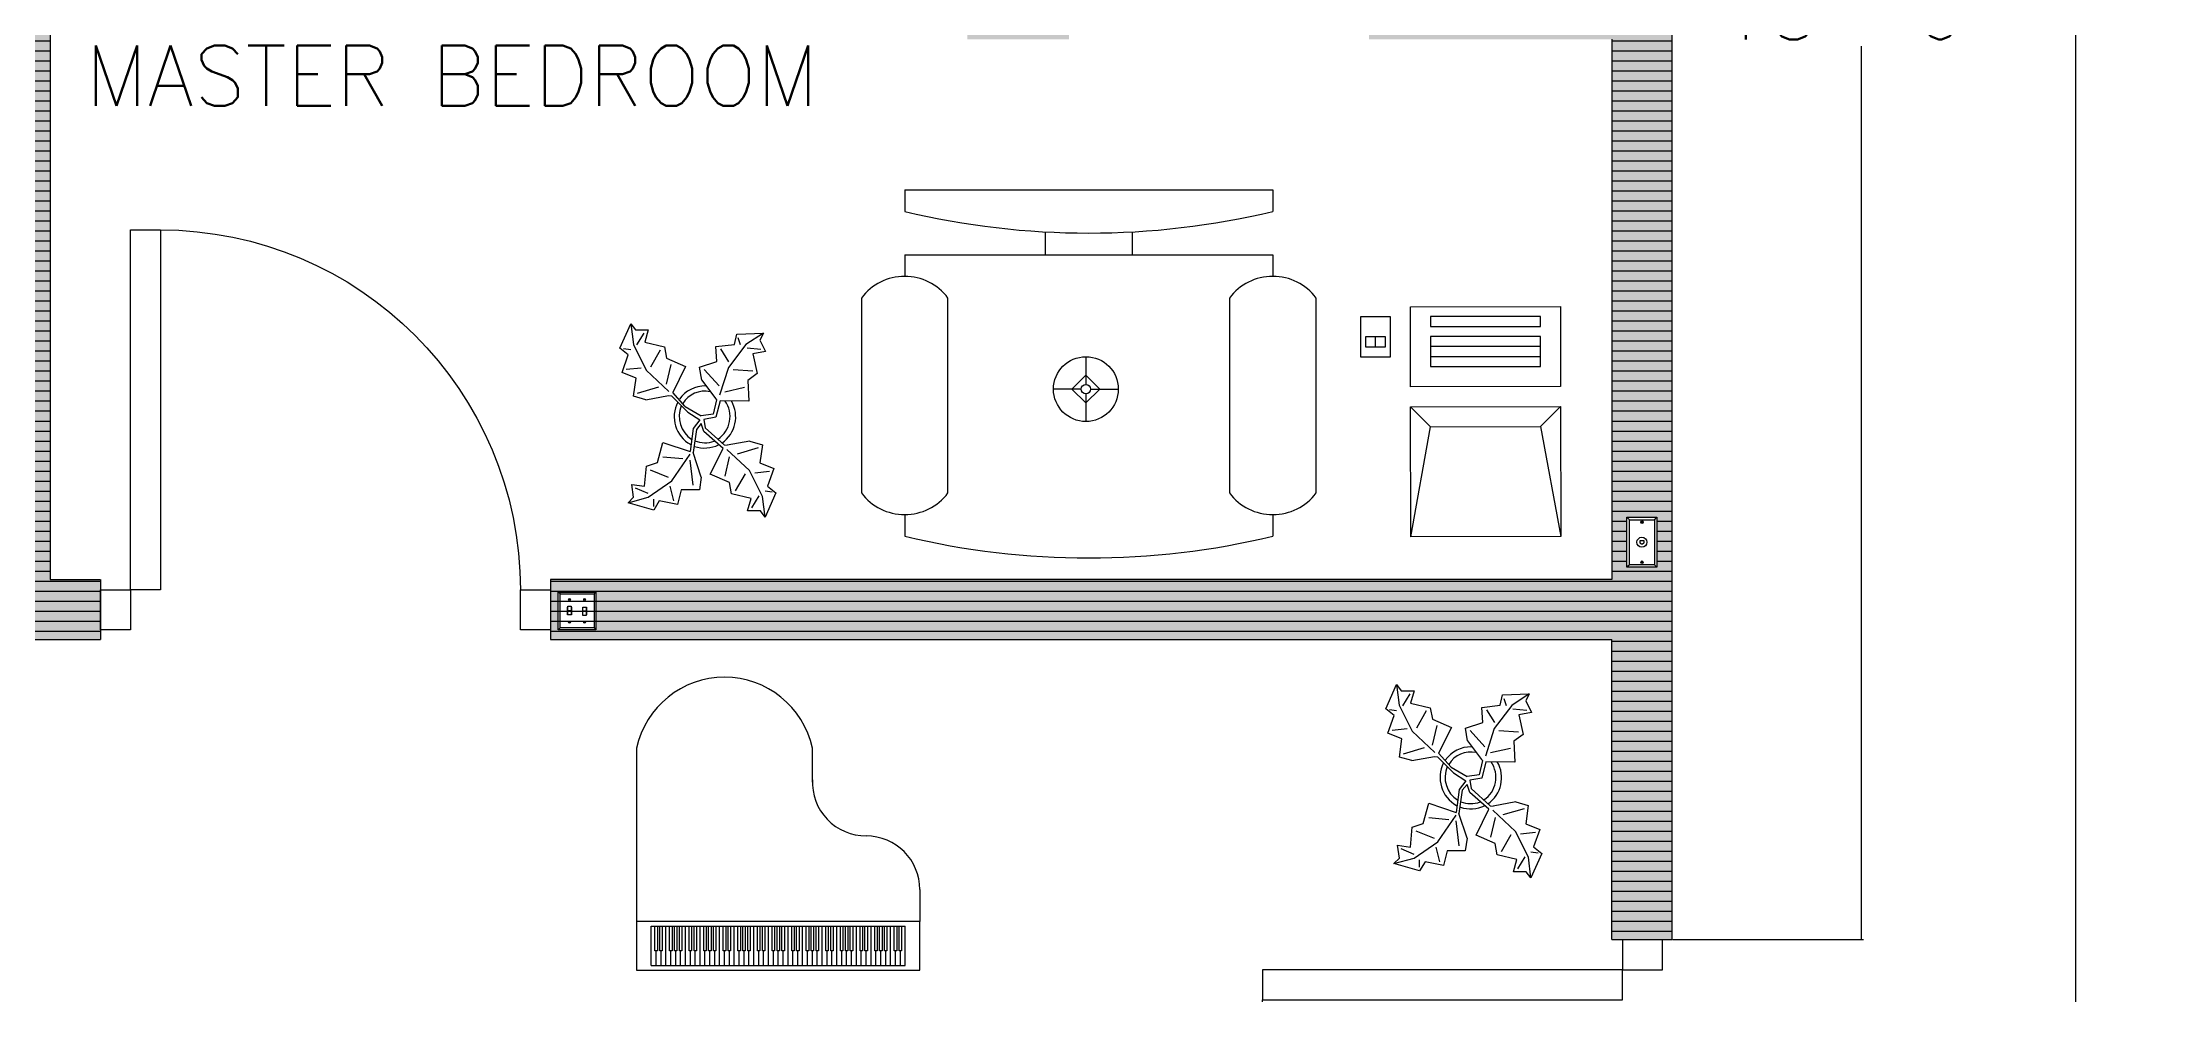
# Model space of a CAD drawing. Header units: inches. Extents: x 249 to 965, y 189 to 695.
# Drawn here: x 461.8 to 674, y 473.5 to 568.7 of the extents above; entities that cross this region are included whole.
import ezdxf

# ---------------------------------------------------------------- set-up
doc = ezdxf.new("R2010")
doc.units = ezdxf.units.IN
doc.header["$MEASUREMENT"] = 0
for name, color, linetype in [('block', 231, 'Continuous'), ('dimention', 180, 'Continuous'), ('door', 30, 'Continuous'), ('text', 120, 'Continuous'), ('walls', 65, 'Continuous')]:
    doc.layers.add(name, color=color, linetype=linetype)
doc.styles.get("Standard").update_dxf_attribs({"font": 'simplex.shx', "height": 1})
doc.dimstyles.new('cst', dxfattribs={"dimscale": 0.8, "dimtxt": 1, "dimasz": 0, "dimexe": 0.25, "dimexo": 0.0625, "dimgap": 0.125, "dimtad": 0, "dimtih": 1, "dimtoh": 1, "dimdec": 4, "dimzin": 0, "dimdsep": 46, "dimlunit": 4, "dimtxsty": 'Standard', "dimblk": 'ARCHTICK', "dimcen": 0.125, "dimadec": 0, "dimazin": 0, "dimtfac": 1, "dimtdec": 4, "dimtofl": 0, "dimtmove": 0, "dimatfit": 3, "dimfxl": 1, "dimtolj": 1, "dimtzin": 0, "dimarcsym": 0})

# ---------------------------------------------------------------- blocks, each defined once
blk = doc.blocks.new('DOOR1')
at = {"layer": 'door'}
for points in [[(-6, 4), (-3, 4), (-3, 40), (-6, 40)], [(-45, 0), (-42, 0), (-42, 4), (-45, 4)], [(-3, 0), (0, 0), (0, 4), (-3, 4)]]:
    blk.add_lwpolyline(points, close=True, dxfattribs=at)
blk.add_arc((-6, 4), 36, 90, 180, dxfattribs=at)
blk = doc.blocks.new('Computer Terminal')
at = {"linetype": 'Continuous'}
for p, q in [((-10, 11.5), (5, 11.5)), ((-8, 0.5), (-10, 11.5)), ((-10, -1.5), (-10, 11.5)), ((5, 11.5), (3, 0.5)), ((5, 11.5), (5, -1.5)), ((-10, -1.5), (-8, 0.5)), ((3, 0.5), (-8, 0.5)), ((3, 0.5), (5, -1.5)), ((5, -1.5), (-10, -1.5)), ((-10, -11.5), (-10, -3.5)), ((-10, -3.5), (5, -3.5)), ((5, -3.5), (5, -11.5)), ((-8, -5.5), (-8, -8.5)), ((3, -5.5), (-8, -5.5)), ((3, -8.5), (3, -5.5)), ((3, -6.5), (-8, -6.5)), ((-8, -7.5), (3, -7.5)), ((10, -6.5), (7, -6.5)), ((7, -6.5), (7, -10.5)), ((9.5, -7.5), (7.5, -7.5)), ((7.5, -7.5), (7.5, -8.5)), ((8.5, -7.5), (8.5, -8.5)), ((9.5, -8.5), (9.5, -7.5)), ((10, -10.5), (10, -6.5)), ((-8, -8.5), (3, -8.5)), ((-8, -9.5), (-8, -10.5)), ((3, -9.5), (-8, -9.5)), ((-8, -10.5), (3, -10.5)), ((3, -10.5), (3, -9.5)), ((7, -10.5), (10, -10.5)), ((7.5, -8.5), (9.5, -8.5)), ((5, -11.5), (-10, -11.5))]:
    blk.add_line(p, q, dxfattribs=at)
blk = doc.blocks.new('Lamp - Table')
at = {"linetype": 'Continuous'}
for p, q in [((0, 7), (0, 1)), ((-1, 0), (-7, 0)), ((0, 3), (-3, 0)), ((-3, 0), (0, -3)), ((3, 0), (0, 3)), ((0, -3), (3, 0)), ((1, 0), (7, 0)), ((0, -1), (0, -7))]:
    blk.add_line(p, q, dxfattribs=at)
for radius in [7, 1]:
    blk.add_circle((0, 0), radius, dxfattribs=at)
blk = doc.blocks.new('Chair - Desk')
at = {"linetype": 'Continuous'}
for p, q in [((-8.5, 0), (-8.5, -1)), ((-8.5, 0), (8.5, 0)), ((8.5, 0), (8.5, -1)), ((-2, -3), (-2, -1.9355)), ((2, -1.9576), (2, -3)), ((-8.5, -3), (-8.5, -4)), ((-8.5, -3), (8.5, -3)), ((8.5, -3), (8.5, -4)), ((-10.5, -5), (-10.5, -14)), ((-6.5, -14), (-6.5, -5)), ((6.5, -5), (6.5, -14)), ((10.5, -14), (10.5, -5)), ((-8.5, -15), (-8.5, -16)), ((8.5, -15), (8.5, -16))]:
    blk.add_line(p, q, dxfattribs=at)
for centre, radius, start, end in [((0, 34.625), 36.625, 256.5803, 283.4197), ((-8.5, -6.5), 2.5, 36.8699, 143.1301), ((8.5, -6.5), 2.5, 36.8699, 143.1301), ((-8.5, -12.5), 2.5, 216.8699, 323.1301), ((8.5, -12.5), 2.5, 216.8699, 323.1301), ((0, 19.625), 36.625, 256.5803, 283.4197)]:
    blk.add_arc(centre, radius, start, end, dxfattribs=at)
blk = doc.blocks.new('Piano - Baby Grand')
at = {"linetype": 'Continuous'}
for p, q in [((-29, 8.250005), (-29, -27.249995)), ((7, 1.250005), (7, 8.250005)), ((29, -20.749995), (29, -27.249995)), ((-29, -27.249995), (-29, -37.249995)), ((29, -27.249995), (-29, -27.249995)), ((-26, -36.249995), (-26, -28.249995)), ((-26, -28.249995), (26, -28.249995)), ((-25.25, -33.249995), (-25.25, -28.249995)), ((-24.75, -28.249995), (-24.75, -33.249995)), ((-24.25, -33.249995), (-24.25, -28.249995)), ((-23.75, -28.249995), (-23.75, -33.249995)), ((-23, -36.249995), (-23, -28.249995)), ((-22.25, -33.249995), (-22.25, -28.249995)), ((-21.75, -28.249995), (-21.75, -33.249995)), ((-21.25, -33.249995), (-21.25, -28.249995)), ((-20.75, -28.249995), (-20.75, -33.249995)), ((-20.25, -33.249995), (-20.25, -28.249995)), ((-19.75, -28.249995), (-19.75, -33.249995)), ((-19, -36.249995), (-19, -28.249995)), ((-18.25, -33.249995), (-18.25, -28.249995)), ((-17.75, -28.249995), (-17.75, -33.249995)), ((-17.25, -33.249995), (-17.25, -28.249995)), ((-16.75, -28.249995), (-16.75, -33.249995)), ((-16, -36.249995), (-16, -28.249995)), ((-15.25, -33.249995), (-15.25, -28.249995)), ((-14.75, -28.249995), (-14.75, -33.249995)), ((-14.25, -33.249995), (-14.25, -28.249995)), ((-13.75, -28.249995), (-13.75, -33.249995)), ((-13.25, -33.249995), (-13.25, -28.249995)), ((-12.75, -28.249995), (-12.75, -33.249995)), ((-12, -36.249995), (-12, -28.249995)), ((-11.25, -33.249995), (-11.25, -28.249995)), ((-10.75, -28.249995), (-10.75, -33.249995)), ((-10.25, -33.249995), (-10.25, -28.249995)), ((-9.75, -28.249995), (-9.75, -33.249995)), ((-9, -36.249995), (-9, -28.249995)), ((-8.25, -33.249995), (-8.25, -28.249995)), ((-7.75, -28.249995), (-7.75, -33.249995)), ((-7.25, -33.249995), (-7.25, -28.249995)), ((-6.75, -28.249995), (-6.75, -33.249995)), ((-6.25, -33.249995), (-6.25, -28.249995)), ((-5.75, -28.249995), (-5.75, -33.249995)), ((-5, -36.249995), (-5, -28.249995)), ((-4.25, -33.249995), (-4.25, -28.249995)), ((-3.75, -28.249995), (-3.75, -33.249995)), ((-3.25, -33.249995), (-3.25, -28.249995)), ((-2.75, -28.249995), (-2.75, -33.249995)), ((-2, -36.249995), (-2, -28.249995)), ((-1.25, -33.249995), (-1.25, -28.249995)), ((-0.75, -28.249995), (-0.75, -33.249995)), ((-0.25, -33.249995), (-0.25, -28.249995)), ((0.25, -28.249995), (0.25, -33.249995)), ((0.75, -33.249995), (0.75, -28.249995)), ((1.25, -28.249995), (1.25, -33.249995)), ((2, -36.249995), (2, -28.249995)), ((2.75, -33.249995), (2.75, -28.249995)), ((3.25, -28.249995), (3.25, -33.249995)), ((3.75, -33.249995), (3.75, -28.249995)), ((4.25, -28.249995), (4.25, -33.249995)), ((5, -36.249995), (5, -28.249995)), ((5.75, -33.249995), (5.75, -28.249995)), ((6.25, -28.249995), (6.25, -33.249995)), ((6.75, -33.249995), (6.75, -28.249995)), ((7.25, -28.249995), (7.25, -33.249995)), ((7.75, -33.249995), (7.75, -28.249995)), ((8.25, -28.249995), (8.25, -33.249995)), ((9, -36.249995), (9, -28.249995)), ((9.75, -33.249995), (9.75, -28.249995)), ((10.25, -28.249995), (10.25, -33.249995)), ((10.75, -33.249995), (10.75, -28.249995)), ((11.25, -28.249995), (11.25, -33.249995)), ((12, -36.249995), (12, -28.249995)), ((12.75, -33.249995), (12.75, -28.249995)), ((13.25, -28.249995), (13.25, -33.249995)), ((13.75, -33.249995), (13.75, -28.249995)), ((14.25, -28.249995), (14.25, -33.249995)), ((14.75, -33.249995), (14.75, -28.249995)), ((15.25, -28.249995), (15.25, -33.249995)), ((16, -36.249995), (16, -28.249995)), ((16.75, -33.249995), (16.75, -28.249995)), ((17.25, -28.249995), (17.25, -33.249995)), ((17.75, -33.249995), (17.75, -28.249995)), ((18.25, -28.249995), (18.25, -33.249995)), ((19, -36.249995), (19, -28.249995)), ((19.75, -33.249995), (19.75, -28.249995)), ((20.25, -28.249995), (20.25, -33.249995)), ((20.75, -33.249995), (20.75, -28.249995)), ((21.25, -28.249995), (21.25, -33.249995)), ((21.75, -33.249995), (21.75, -28.249995)), ((22.25, -28.249995), (22.25, -33.249995)), ((23, -36.249995), (23, -28.249995)), ((23.75, -33.249995), (23.75, -28.249995)), ((24.25, -28.249995), (24.25, -33.249995)), ((24.75, -33.249995), (24.75, -28.249995)), ((25.25, -28.249995), (25.25, -33.249995)), ((26, -36.249995), (26, -28.249995)), ((29, -37.249995), (29, -27.249995)), ((-25, -33.249995), (-25.25, -33.249995)), ((-24.75, -33.249995), (-25, -33.249995)), ((-25, -36.249995), (-25, -33.249995)), ((-24, -33.249995), (-24.25, -33.249995)), ((-23.75, -33.249995), (-24, -33.249995)), ((-24, -36.249995), (-24, -33.249995)), ((-22, -33.249995), (-22.25, -33.249995)), ((-21.75, -33.249995), (-22, -33.249995)), ((-22, -36.249995), (-22, -33.249995)), ((-21, -33.249995), (-21.25, -33.249995)), ((-20.75, -33.249995), (-21, -33.249995)), ((-21, -36.249995), (-21, -33.249995)), ((-20, -33.249995), (-20.25, -33.249995)), ((-19.75, -33.249995), (-20, -33.249995)), ((-20, -36.249995), (-20, -33.249995)), ((-18, -33.249995), (-18.25, -33.249995)), ((-17.75, -33.249995), (-18, -33.249995)), ((-18, -36.249995), (-18, -33.249995)), ((-17, -33.249995), (-17.25, -33.249995)), ((-16.75, -33.249995), (-17, -33.249995)), ((-17, -36.249995), (-17, -33.249995)), ((-15, -33.249995), (-15.25, -33.249995)), ((-14.75, -33.249995), (-15, -33.249995)), ((-15, -36.249995), (-15, -33.249995)), ((-14, -33.249995), (-14.25, -33.249995)), ((-13.75, -33.249995), (-14, -33.249995)), ((-14, -36.249995), (-14, -33.249995)), ((-13, -33.249995), (-13.25, -33.249995)), ((-12.75, -33.249995), (-13, -33.249995)), ((-13, -36.249995), (-13, -33.249995)), ((-11, -33.249995), (-11.25, -33.249995)), ((-10.75, -33.249995), (-11, -33.249995)), ((-11, -36.249995), (-11, -33.249995)), ((-10, -33.249995), (-10.25, -33.249995)), ((-9.75, -33.249995), (-10, -33.249995)), ((-10, -36.249995), (-10, -33.249995)), ((-8, -33.249995), (-8.25, -33.249995)), ((-7.75, -33.249995), (-8, -33.249995)), ((-8, -36.249995), (-8, -33.249995)), ((-7, -33.249995), (-7.25, -33.249995)), ((-6.75, -33.249995), (-7, -33.249995)), ((-7, -36.249995), (-7, -33.249995)), ((-6, -33.249995), (-6.25, -33.249995)), ((-5.75, -33.249995), (-6, -33.249995)), ((-6, -36.249995), (-6, -33.249995)), ((-4, -33.249995), (-4.25, -33.249995)), ((-3.75, -33.249995), (-4, -33.249995)), ((-4, -36.249995), (-4, -33.249995)), ((-3, -33.249995), (-3.25, -33.249995)), ((-2.75, -33.249995), (-3, -33.249995)), ((-3, -36.249995), (-3, -33.249995)), ((-1, -33.249995), (-1.25, -33.249995)), ((-0.75, -33.249995), (-1, -33.249995)), ((-1, -36.249995), (-1, -33.249995)), ((0, -33.249995), (-0.25, -33.249995)), ((0.25, -33.249995), (0, -33.249995)), ((0, -36.249995), (0, -33.249995)), ((1, -33.249995), (0.75, -33.249995)), ((1.25, -33.249995), (1, -33.249995)), ((1, -36.249995), (1, -33.249995)), ((3, -33.249995), (2.75, -33.249995)), ((3.25, -33.249995), (3, -33.249995)), ((3, -36.249995), (3, -33.249995)), ((4, -33.249995), (3.75, -33.249995)), ((4.25, -33.249995), (4, -33.249995)), ((4, -36.249995), (4, -33.249995)), ((6, -33.249995), (5.75, -33.249995)), ((6.25, -33.249995), (6, -33.249995)), ((6, -36.249995), (6, -33.249995)), ((7, -33.249995), (6.75, -33.249995)), ((7.25, -33.249995), (7, -33.249995)), ((7, -36.249995), (7, -33.249995)), ((8, -33.249995), (7.75, -33.249995)), ((8.25, -33.249995), (8, -33.249995)), ((8, -36.249995), (8, -33.249995)), ((10, -33.249995), (9.75, -33.249995)), ((10.25, -33.249995), (10, -33.249995)), ((10, -36.249995), (10, -33.249995)), ((11, -33.249995), (10.75, -33.249995)), ((11.25, -33.249995), (11, -33.249995)), ((11, -36.249995), (11, -33.249995)), ((13, -33.249995), (12.75, -33.249995)), ((13.25, -33.249995), (13, -33.249995)), ((13, -36.249995), (13, -33.249995)), ((14, -33.249995), (13.75, -33.249995)), ((14.25, -33.249995), (14, -33.249995)), ((14, -36.249995), (14, -33.249995)), ((15, -33.249995), (14.75, -33.249995)), ((15.25, -33.249995), (15, -33.249995)), ((15, -36.249995), (15, -33.249995)), ((17, -33.249995), (16.75, -33.249995)), ((17.25, -33.249995), (17, -33.249995)), ((17, -36.249995), (17, -33.249995)), ((18, -33.249995), (17.75, -33.249995)), ((18.25, -33.249995), (18, -33.249995)), ((18, -36.249995), (18, -33.249995)), ((20, -33.249995), (19.75, -33.249995)), ((20.25, -33.249995), (20, -33.249995)), ((20, -36.249995), (20, -33.249995)), ((21, -33.249995), (20.75, -33.249995)), ((21.25, -33.249995), (21, -33.249995)), ((21, -36.249995), (21, -33.249995)), ((22, -33.249995), (21.75, -33.249995)), ((22.25, -33.249995), (22, -33.249995)), ((22, -36.249995), (22, -33.249995)), ((24, -33.249995), (23.75, -33.249995)), ((24.25, -33.249995), (24, -33.249995)), ((24, -36.249995), (24, -33.249995)), ((25, -33.249995), (24.75, -33.249995)), ((25.25, -33.249995), (25, -33.249995)), ((25, -36.249995), (25, -33.249995)), ((-29, -37.249995), (29, -37.249995)), ((-26, -36.249995), (-25, -36.249995)), ((-25, -36.249995), (-24, -36.249995)), ((-24, -36.249995), (-23, -36.249995)), ((-23, -36.249995), (-22, -36.249995)), ((-22, -36.249995), (-21, -36.249995)), ((-21, -36.249995), (-20, -36.249995)), ((-20, -36.249995), (-19, -36.249995)), ((-19, -36.249995), (-18, -36.249995)), ((-18, -36.249995), (-17, -36.249995)), ((-17, -36.249995), (-16, -36.249995)), ((-16, -36.249995), (-15, -36.249995)), ((-15, -36.249995), (-14, -36.249995)), ((-14, -36.249995), (-13, -36.249995)), ((-13, -36.249995), (-12, -36.249995)), ((-12, -36.249995), (-11, -36.249995)), ((-11, -36.249995), (-10, -36.249995)), ((-10, -36.249995), (-9, -36.249995)), ((-9, -36.249995), (-8, -36.249995)), ((-8, -36.249995), (-7, -36.249995)), ((-7, -36.249995), (-6, -36.249995)), ((-6, -36.249995), (-5, -36.249995)), ((-5, -36.249995), (-4, -36.249995)), ((-4, -36.249995), (-3, -36.249995)), ((-3, -36.249995), (-2, -36.249995)), ((-2, -36.249995), (-1, -36.249995)), ((-1, -36.249995), (0, -36.249995)), ((0, -36.249995), (1, -36.249995)), ((1, -36.249995), (2, -36.249995)), ((2, -36.249995), (3, -36.249995)), ((3, -36.249995), (4, -36.249995)), ((4, -36.249995), (5, -36.249995)), ((5, -36.249995), (6, -36.249995)), ((6, -36.249995), (7, -36.249995)), ((7, -36.249995), (8, -36.249995)), ((8, -36.249995), (9, -36.249995)), ((9, -36.249995), (10, -36.249995)), ((10, -36.249995), (11, -36.249995)), ((11, -36.249995), (12, -36.249995)), ((12, -36.249995), (13, -36.249995)), ((13, -36.249995), (14, -36.249995)), ((14, -36.249995), (15, -36.249995)), ((15, -36.249995), (16, -36.249995)), ((16, -36.249995), (17, -36.249995)), ((17, -36.249995), (18, -36.249995)), ((18, -36.249995), (19, -36.249995)), ((19, -36.249995), (20, -36.249995)), ((20, -36.249995), (21, -36.249995)), ((21, -36.249995), (22, -36.249995)), ((22, -36.249995), (23, -36.249995)), ((23, -36.249995), (24, -36.249995)), ((24, -36.249995), (25, -36.249995)), ((25, -36.249995), (26, -36.249995))]:
    blk.add_line(p, q, dxfattribs=at)
for centre, radius, start, end in [((-11, 4.327585), 18.42241, 12.29325, 167.7067), ((18, 1.250005), 11, 177.3974, 270), ((18, -20.749995), 11, 0, 90)]:
    blk.add_arc(centre, radius, start, end, dxfattribs=at)
blk = doc.blocks.new('Light Switch - Dual')
for p, q in [((-2.25, 4.75), (-2.5, 5)), ((-2.25, 4.75), (2.25, 4.75)), ((-2.25, 0.25), (-2.25, 4.75)), ((-0.875, 4), (-1.125, 4)), ((0.875, 4), (1.125, 4)), ((2.25, 4.75), (2.5, 5)), ((2.25, 4.75), (2.25, 0.25)), ((-2.25, 0.25), (-2.5, 0)), ((2.25, 0.25), (-2.25, 0.25)), ((-0.7854, 2.5), (-1.2183, 2.5)), ((-0.875, 1), (-1.125, 1)), ((0.7854, 2.5), (1.2182, 2.5)), ((0.875, 1), (1.125, 1)), ((2.25, 0.25), (2.5, 0))]:
    blk.add_line(p, q)
for points in [[(-2.5, 0), (-2.5, 5), (2.5, 5), (2.5, 0)], [(-0.78, 3.125), (-0.78, 2), (-1.22, 2), (-1.22, 3.125)], [(0.78, 1.875), (0.78, 3), (1.22, 3), (1.22, 1.875)]]:
    blk.add_lwpolyline(points, close=True)
for points in [[(-0.7818, 3), (-0.75, 3), (-0.75, 2), (-1.25, 2), (-1.25, 3), (-1.2219, 3)], [(0.7817, 2), (0.75, 2), (0.75, 3), (1.25, 3), (1.25, 2), (1.2219, 2)]]:
    blk.add_lwpolyline(points)
for centre in [(-1, 4), (1, 4), (-1, 1), (1, 1)]:
    blk.add_circle(centre, 0.125)
blk = doc.blocks.new('Phone Jack')
for p, q in [((-1.25, 4.75), (-1.5, 5)), ((-1.25, 4.75), (1.25, 4.75)), ((-1.25, 0.25), (-1.25, 4.75)), ((-0.125, 4.5), (0.125, 4.5)), ((1.25, 4.75), (1.5, 5)), ((1.25, 4.75), (1.25, 0.25)), ((-0.1269, 2.4158), (-0.1894, 2.4158)), ((-0.1269, 2.3845), (-0.1269, 2.4158)), ((-0.0957, 2.3845), (-0.1269, 2.3845)), ((-0.0957, 2.3533), (-0.0957, 2.3845)), ((-0.0644, 2.3533), (-0.0957, 2.3533)), ((-0.0644, 2.2908), (-0.0644, 2.3533)), ((0.0606, 2.3533), (0.0918, 2.3533)), ((0.0606, 2.3533), (0.0606, 2.2908)), ((0.0918, 2.3845), (0.1231, 2.3845)), ((0.0918, 2.3533), (0.0918, 2.3845)), ((0.1231, 2.4158), (0.1856, 2.4158)), ((0.1231, 2.3845), (0.1231, 2.4158)), ((-1.25, 0.25), (-1.5, 0)), ((1.25, 0.25), (-1.25, 0.25)), ((-0.125, 0.5), (0.125, 0.5)), ((1.25, 0.25), (1.5, 0))]:
    blk.add_line(p, q)
blk.add_lwpolyline([(-1.5, 0), (-1.5, 5), (1.5, 5), (1.5, 0)], close=True)
for points in [[(-0.1894, 2.4158), (-0.1894, 2.6658), (0.1856, 2.6658), (0.1856, 2.4158)], [(0.0606, 2.2908), (-0.0644, 2.2908)]]:
    blk.add_lwpolyline(points)
for centre, radius in [((0, 4.5), 0.125), ((0, 2.5), 0.5), ((0, 0.5), 0.125)]:
    blk.add_circle(centre, radius)
blk = doc.blocks.new('FW1')
at = {"layer": 'door'}
for points in [[(-78, 4), (-81, 4), (-81, 40), (-78, 40)], [(-6, 4), (-3, 4), (-3, 40), (-6, 40)], [(-81, 0), (-84, 0), (-84, 4), (-81, 4)], [(-3, 0), (0, 0), (0, 4), (-3, 4)]]:
    blk.add_lwpolyline(points, close=True, dxfattribs=at)
for centre, start, end in [((-78, 4), 0, 90), ((-6, 4), 90, 180)]:
    blk.add_arc(centre, 36, start, end, dxfattribs=at)
blk = doc.blocks.new('Plant - Rubber or Philodendron')
at = {"linetype": 'Continuous'}
for p, q in [((8.8871, 10.7908), (9.9809, 13.4933)), ((9.9809, 13.4933), (13.3837, 12.301)), ((10.5828, 12.6946), (10.8893, 9.7953)), ((13.3837, 12.301), (14.68, 13.9039)), ((14.5816, 13.2037), (14.3848, 11.8033)), ((14.68, 13.9039), (19.3848, 11.8146)), ((-16.2005, 11.4774), (-13.9899, 8.1064)), ((-16.2005, 11.4774), (-14.8639, 10.7964)), ((-16.0159, 6.3329), (-16.2005, 11.4774)), ((-14.8639, 10.7964), (-12.6195, 11.8975)), ((-13.3174, 8.325), (-13.0735, 11.0065)), ((-12.6195, 11.8975), (-12.1909, 9.4345)), ((-12.1909, 9.4345), (-8.3829, 10.3)), ((-8.8369, 9.409), (-9.0894, 5.6095)), ((-8.3829, 10.3), (-7.0549, 8.501)), ((-7.0549, 8.501), (-3.0284, 8.6941)), ((-3.0284, 8.6941), (-3.0709, 3.1041)), ((4.6914, 8.8812), (5.3859, 11.2828)), ((4.6914, 8.8812), (5.5014, 4.4831)), ((5.3859, 11.2828), (8.8871, 10.7908)), ((5.9878, 10.4842), (7.1971, 6.3869)), ((10.3916, 8.7942), (6.2847, 4.4028)), ((15.3859, 11.3055), (10.3916, 8.7942)), ((15.7909, 9.1065), (14.8995, 5.3044)), ((15.2875, 10.6053), (17.5907, 9.2105)), ((19.3848, 11.8146), (15.3859, 11.3055)), ((18.1925, 8.4119), (15.7909, 9.1065)), ((19.3848, 11.8146), (18.1868, 10.9119)), ((18.1868, 10.9119), (18.1925, 8.4119)), ((-14.0069, 5.8704), (-16.0159, 6.3329)), ((-15.3434, 6.5514), (-13.9984, 6.9884)), ((-13.5868, 2.2894), (-14.0069, 5.8704)), ((-13.9899, 8.1064), (-9.5434, 4.7185)), ((-13.1329, 3.1804), (-10.6614, 4.727)), ((-9.5434, 4.7185), (-4.1917, 2.9888)), ((-4.8529, 4.012), (-5.7184, 7.82)), ((5.4346, 3.9146), (5.5014, 4.4831)), ((7.7005, 4.8881), (11.5025, 3.9967)), ((14.2977, 6.1031), (10.9934, 7.9956)), ((12.7005, 4.8994), (11.1089, 1.1958)), ((14.8995, 5.3044), (12.7005, 4.8994)), ((-10.6784, 2.491), (-13.5868, 2.2894)), ((-9.5858, -0.8715), (-10.6784, 2.491)), ((-9.1318, 0.0195), (-5.9793, 2.9025)), ((-7.1228, -0.443), (-3.5248, 2.2131)), ((-3.5248, 2.2131), (-3.3011, 2.4355)), ((-3.3011, 2.4355), (-0.5306, 1.7947)), ((-3.0709, 3.1041), (0.0797, 2.3163)), ((-0.5306, 1.7947), (-0.2255, -0.5527)), ((-0.5306, 1.7947), (-0.5306, 1.7947)), ((0.0797, 2.3163), (0.4866, -0.031)), ((0.4866, -0.031), (2.1141, 0.2298)), ((2.1141, 0.2298), (5.4346, 3.9146)), ((6.1032, 3.6844), (2.8262, -0.031)), ((11.1089, 1.1958), (6.1032, 3.6844)), ((-11.3237, -7.2629), (-9.7321, -3.5593)), ((-9.7321, -3.5593), (-4.7264, -6.0479)), ((-7.1228, -0.443), (-9.5858, -0.8715)), ((-2.019, -3.6148), (-4.7264, -6.0479)), ((-4.0579, -6.2781), (-0.9375, -3.1608)), ((-2.019, -3.6148), (-0.2255, -0.5527)), ((-0.9375, -3.1608), (0.5883, -0.8135)), ((0.5883, -0.8135), (2.2447, -2.0916)), ((2.8262, -0.031), (1.3003, -0.5527)), ((1.3003, -0.5527), (2.4193, -1.4655)), ((2.2447, -2.0916), (6.7108, -2.6626)), ((2.4193, -1.4655), (6.895, -2.1175)), ((4.943, -7.9659), (6.7108, -2.6626)), ((11.6605, -0.5413), (6.895, -2.1175)), ((12.3677, -6.1981), (7.219, -2.6772)), ((8.125, -4.0768), (7.7715, -7.9659)), ((8.3544, -2.7453), (13.1973, -2.1704)), ((11.6605, -0.5413), (14.1354, -0.8948)), ((14.1354, -0.8948), (14.1354, -4.4304)), ((-14.4141, -11.4699), (-13.5228, -7.6679)), ((-13.5228, -7.6679), (-11.3237, -7.2629)), ((-6.3237, -7.2516), (-10.1257, -6.3602)), ((-9.0148, -11.1577), (-4.9047, -6.8122)), ((-4.1246, -6.8466), (-4.0579, -6.2781)), ((-3.3146, -11.2447), (-4.1246, -6.8466)), ((8.8321, -9.0266), (4.943, -7.9659)), ((10.2463, -10.4408), (11.6605, -6.9053)), ((15.5496, -10.7943), (12.3677, -6.1981)), ((16.2567, -5.8446), (13.4283, -6.5517)), ((14.1354, -4.4304), (16.9638, -5.1375)), ((16.9638, -5.1375), (16.2567, -8.673)), ((-16.8157, -10.7754), (-14.4141, -11.4699)), ((-16.8101, -13.2754), (-16.8157, -10.7754)), ((-13.9107, -12.9688), (-16.2139, -11.574)), ((-14.0091, -13.669), (-9.0148, -11.1577)), ((-12.921, -8.4665), (-9.6166, -10.359)), ((-9.206, -15.0581), (-9.5126, -12.1588)), ((-4.611, -12.8477), (-5.8203, -8.7504)), ((-3.3146, -11.2447), (-4.0092, -13.6463)), ((9.5392, -11.1479), (8.8321, -9.0266)), ((13.4283, -11.5015), (9.5392, -11.1479)), ((13.0748, -13.9763), (13.4283, -11.5015)), ((14.8425, -10.7943), (13.7819, -13.2692)), ((16.6103, -14.6834), (15.5496, -10.7943)), ((17.3174, -9.7337), (15.9032, -9.7337)), ((16.2567, -8.673), (18.0245, -9.7337)), ((18.0245, -9.7337), (16.6103, -14.6834)), ((-18.008, -14.1781), (-16.8101, -13.2754)), ((-18.008, -14.1781), (-14.0091, -13.669)), ((-13.3032, -16.2674), (-18.008, -14.1781)), ((-12.0069, -14.6645), (-13.3032, -16.2674)), ((-13.2048, -15.5672), (-13.008, -14.1668)), ((-8.6042, -15.8568), (-12.0069, -14.6645)), ((-7.5103, -13.1543), (-8.6042, -15.8568)), ((-4.0092, -13.6463), (-7.5103, -13.1543)), ((15.5496, -13.6228), (13.0748, -13.9763)), ((16.6103, -14.6834), (15.5496, -13.6228))]:
    blk.add_line(p, q, dxfattribs=at)
for centre, radius, start, end in [((0, 0), 6.1275, 34.37569, 120.1028), ((-0.0601, -0.2075), 5.2461, 33.82192, 124.9414), ((0.0308, 0.1664), 6, 178.6147, 235.1169), ((0.0308, 0.1664), 5, 168.1647, 238.6725), ((-0.2664, 0.1682), 5.2775, 338.4094, 20.03007), ((-0.098, 0.1364), 6.1288, 341.2017, 26.09184), ((-0.0234, 0.3825), 6.1492, 242.5812, 331.2714), ((-0.1102, 0.4886), 5.2883, 247.3711, 327.472)]:
    blk.add_arc(centre, radius, start, end, dxfattribs=at)
blk = doc.blocks.new('*D46')
at = {"layer": 'Defpoints', "color": 0, "transparency": 16777216}
for p in [(637.63, 665.06), (624.69, 233.06), (665.05, 233.06)]:
    blk.add_point(p, dxfattribs=at)
at = {"layer": 'dimention', "color": 0, "lineweight": -2, "transparency": 16777216}
for p, q in [((637.68, 665.06), (665.25, 665.06)), ((665.05, 665.06), (665.05, 455.11)), ((665.05, 233.06), (665.05, 443.01)), ((624.74, 233.06), (665.25, 233.06))]:
    blk.add_line(p, q, dxfattribs=at)
at = {"layer": 'dimention', "color": 0, "transparency": 16777216, "insert": (665.05, 449.06), "char_height": 1, "attachment_point": 5}
blk.add_mtext("\\A1;{\\H10x;36'}", dxfattribs=at)
blk = doc.blocks.new('_ArchTick')
at = {"color": 0, "linetype": 'ByBlock', "const_width": 0.15}
blk.add_lwpolyline([(-0.5, -0.5), (0.5, 0.5)], dxfattribs=at)
blk = doc.blocks.new('*D59')
at = {"layer": 'Defpoints', "color": 0, "transparency": 16777216}
for p in [(624.69, 665.06), (624.69, 479.04), (643.66, 479.04)]:
    blk.add_point(p, dxfattribs=at)
at = {"layer": 'dimention', "color": 0, "lineweight": -2, "transparency": 16777216}
for p, q in [((624.74, 665.06), (643.86, 665.06)), ((643.66, 665.06), (643.66, 575.72)), ((643.66, 479.04), (643.66, 568.38)), ((624.74, 479.04), (643.86, 479.04))]:
    blk.add_line(p, q, dxfattribs=at)
at = {"layer": 'dimention', "color": 0, "transparency": 16777216, "insert": (643.66, 572.05), "char_height": 1, "attachment_point": 5}
blk.add_mtext('\\A1;{\\H6x;15\'-6"}', dxfattribs=at)

msp = doc.modelspace()

# ---------------------------------------------------------------- hatches: boundary and pattern name
at = {"layer": 'walls'}
h = msp.add_hatch(dxfattribs=at)
h.set_pattern_fill('_USER', color=256, pattern_type=0)
h.set_pattern_definition([(0, (322.9399, 220.892), (0, 1), [])])
h.paths.add_polyline_path([(342.68851, 359.05756), (423.64012, 359.05756), (423.64012, 365.05944), (417.68851, 365.05944), (417.68851, 455.05944), (407.71613, 455.05944), (407.71613, 449.05967), (411.68851, 449.05967), (411.68851, 365.05944), (342.68851, 365.05944), (342.68851, 398.88231), (336.72505, 398.88231), (336.72505, 233.05944), (385.01548, 233.05944), (385.01548, 239.05944), (342.68851, 239.05944)])
h.paths.add_polyline_path([(418.86674, 360.14378), (418.86674, 363.91957), (422.64253, 363.91957), (422.64253, 360.14378)], flags=16)
h.paths.add_polyline_path([(342.68851, 449.05944), (377.70014, 449.05944), (377.70014, 455.05944), (342.68851, 455.05944), (342.68851, 509.06183), (420.44117, 509.06183), (420.44117, 515.05944), (342.68851, 515.05944), (342.68851, 563.05944), (336.68979, 563.05944), (336.68979, 414.88231), (342.69265, 414.88231)])
h.paths.add_polyline_path([(373.01789, 450.13725), (373.01789, 453.91303), (376.79367, 453.91303), (376.79367, 450.13725)], flags=16)
h.paths.add_polyline_path([(373.96183, 451.64756), (373.96183, 452.49711), (374.33941, 452.49711), (374.33941, 451.64756), (373.98449, 451.64756)], flags=0)
h.paths.add_polyline_path([(375.56654, 450.8924, 1), (375.75533, 450.8924)], flags=0)
h.paths.add_polyline_path([(375.47215, 452.40272), (375.82707, 452.40272), (375.84973, 452.40272), (375.84973, 451.55317), (375.47215, 451.55317)], flags=0)
h.paths.add_polyline_path([(375.56654, 453.15788, 1), (375.75533, 453.15788)], flags=0)
h.paths.add_polyline_path([(415.83261, 510.01895), (415.83261, 513.79474), (419.6084, 513.79474), (419.6084, 510.01895)], flags=16)
h.paths.add_polyline_path([(624.689, 395.01859), (623.74921, 395.01859), (623.74921, 395.0105), (619.74921, 395.0105), (618.68851, 395.01859), (618.68851, 365.05944), (613.65442, 365.05944), (613.65442, 359.05757), (618.68851, 359.05944), (618.68851, 239.05944), (481.3593, 239.05944), (481.3593, 359.05756), (568.65442, 359.05757), (568.65442, 365.05944), (480.68851, 365.05944), (468.66266, 365.05944), (468.66266, 359.05757), (475.3593, 359.05757), (475.3593, 239.05944), (433.01548, 239.05944), (433.01548, 233.05944), (624.689, 233.05944)])
h.paths.add_polyline_path([(479.99982, 240.14426), (476.99982, 240.14426), (476.99982, 245.14426), (479.99982, 245.14426)], flags=16)
h.paths.add_polyline_path([(479.74982, 240.39426), (477.24982, 240.39426), (477.24982, 244.89426), (479.74982, 244.89426)], flags=0)
h.paths.add_polyline_path([(478.37482, 240.64426, -1), (478.62482, 240.64426, -1)], flags=0)
h.paths.add_polyline_path([(477.99982, 242.64426, -1), (478.99982, 242.64426, -1)], flags=0)
h.paths.add_polyline_path([(478.31042, 242.43506), (478.31042, 242.81006), (478.68542, 242.81006), (478.68542, 242.43506)], flags=0)
h.paths.add_polyline_path([(478.37292, 242.56006), (478.37292, 242.52876), (478.40412, 242.52876), (478.59162, 242.49756), (478.40412, 242.49756), (478.40412, 242.52876), (478.37292, 242.52876), (478.31042, 242.56006)], flags=0)
h.paths.add_polyline_path([(478.37482, 244.64426, -1), (478.62482, 244.64426, -1)], flags=0)
h.paths.add_polyline_path([(620.58038, 240.29774), (620.58038, 245.29774), (623.58038, 245.29774), (623.58038, 240.29774)], flags=16)
h.paths.add_polyline_path([(620.83038, 240.54774), (620.83038, 245.04774), (623.33038, 245.04774), (623.33038, 240.54774)], flags=0)
h.paths.add_polyline_path([(622.58038, 242.79774, -1), (621.58038, 242.79774, -1)], flags=0)
h.paths.add_polyline_path([(622.20538, 240.79774, -1), (621.95538, 240.79774, -1)], flags=0)
h.paths.add_polyline_path([(621.89098, 242.96354), (622.26598, 242.96354), (622.26598, 242.58854), (621.89098, 242.58854)], flags=0)
h.paths.add_polyline_path([(622.14098, 242.65104), (621.98468, 242.67705), (621.98468, 242.65104), (622.01598, 242.65104), (622.20348, 242.68224), (622.17218, 242.68224), (622.17218, 242.65104)], flags=0)
h.paths.add_polyline_path([(622.20538, 244.79774, -1), (621.95538, 244.79774, -1)], flags=0)
h.paths.add_polyline_path([(563.69324, 360.08979), (563.69324, 363.86558), (567.46902, 363.86558), (567.46902, 360.08979)], flags=16)
h.paths.add_polyline_path([(563.88202, 360.27858), (563.88202, 363.67679), (567.28023, 363.67679), (567.28023, 360.27858)], flags=0)
h.paths.add_polyline_path([(564.92037, 360.84495, -1), (564.73158, 360.84495, -1)], flags=0)
h.paths.add_polyline_path([(564.63718, 361.60011), (564.63718, 362.44966), (565.01476, 362.44966), (565.01476, 361.60011), (564.65984, 361.60011)], flags=0)
h.paths.add_polyline_path([(566.43068, 360.84495, -1), (566.24189, 360.84495, -1)], flags=0)
h.paths.add_polyline_path([(566.1475, 362.35527), (566.50242, 362.35527), (566.52508, 362.35527), (566.52508, 361.50571), (566.1475, 361.50571)], flags=0)
h.paths.add_polyline_path([(564.92037, 363.11042, -1), (564.73158, 363.11042, -1)], flags=0)
h.paths.add_polyline_path([(566.43068, 363.11042, -1), (566.24189, 363.11042, -1)], flags=0)
h.paths.add_polyline_path([(624.689, 608.48765), (618.66394, 608.48765), (618.67273, 575.05944), (594.41735, 575.05944), (594.41735, 569.05944), (618.67431, 569.05944), (618.68851, 515.05944), (512.55991, 515.05944), (512.55991, 509.05944), (618.68851, 509.05944), (618.68851, 479.04162), (624.689, 479.04162)])
h.paths.add_polyline_path([(620.19237, 516.2725), (620.19237, 521.2725), (623.19237, 521.2725), (623.19237, 516.2725)], flags=16)
h.paths.add_polyline_path([(620.44237, 516.5225), (620.44237, 521.0225), (622.94237, 521.0225), (622.94237, 516.5225)], flags=0)
h.paths.add_polyline_path([(621.56737, 516.7725, 1), (621.81737, 516.7725)], flags=0)
h.paths.add_polyline_path([(621.19237, 518.7725, -1), (622.19237, 518.7725, -1)], flags=0)
h.paths.add_polyline_path([(621.50297, 518.9383), (621.87797, 518.9383), (621.87797, 518.6258), (621.75297, 518.6258), (621.75297, 518.5633), (621.50297, 518.5633)], flags=0)
h.paths.add_polyline_path([(621.56547, 518.6883), (621.81547, 518.6883), (621.81547, 518.657), (621.78417, 518.657), (621.78417, 518.6258), (621.59667, 518.6258), (621.59667, 518.657), (621.56547, 518.657)], flags=0)
h.paths.add_polyline_path([(621.56737, 520.7725, 1), (621.81737, 520.7725)], flags=0)
h.paths.add_polyline_path([(599.34873, 570.13178), (595.57295, 570.13178), (595.57295, 573.90757), (599.34873, 573.90757)], flags=16)
h.paths.add_polyline_path([(598.1216, 570.88694, 1), (598.31039, 570.88694)], flags=0)
h.paths.add_polyline_path([(487.51419, 665.05944), (336.68851, 665.05944), (336.6997, 611.05578), (337.71226, 611.05578), (337.71226, 611.05998), (341.71226, 611.05998), (342.68851, 611.05578), (342.68851, 659.05944), (456.48258, 659.05944), (456.48258, 515.05944), (450.50091, 515.05944), (450.50091, 509.05944), (467.572, 509.05944), (467.572, 510.00456), (467.55991, 510.00456), (467.55991, 514.00456), (467.572, 515.05944), (462.53759, 515.05944), (462.53759, 659.05944), (470.15602, 659.05944), (487.51419, 659.05944)])
h.paths.add_polyline_path([(458.00322, 657.9633), (461.00322, 657.9633), (461.00322, 652.9633), (458.00322, 652.9633)], flags=16)
h.paths.add_polyline_path([(458.25322, 657.7133), (460.75322, 657.7133), (460.75322, 653.2133), (458.25322, 653.2133)], flags=0)
h.paths.add_polyline_path([(460.00322, 655.4633, -1), (459.00322, 655.4633, -1)], flags=0)
h.paths.add_polyline_path([(459.62822, 657.4633), (459.37822, 657.4633, 1)], flags=0)
h.paths.add_polyline_path([(459.31382, 655.6291), (459.68882, 655.6291), (459.68882, 655.3166), (459.56382, 655.3166), (459.56382, 655.2541), (459.31382, 655.2541)], flags=0)
h.paths.add_polyline_path([(459.37632, 655.3791), (459.62632, 655.3791), (459.62632, 655.3478), (459.59502, 655.3478), (459.59502, 655.3166), (459.40752, 655.3166), (459.40752, 655.3478), (459.37632, 655.3478)], flags=0)
h.paths.add_polyline_path([(459.62822, 653.4633), (459.37822, 653.4633, 1)], flags=0)
h.paths.add_polyline_path([(341.14392, 623.51973), (341.14392, 618.51973), (338.14392, 618.51973), (338.14392, 623.51973)], flags=16)
h.paths.add_polyline_path([(340.89392, 623.26973), (340.89392, 618.76973), (338.39392, 618.76973), (338.39392, 623.26973)], flags=0)
h.paths.add_polyline_path([(339.76892, 623.01973), (339.51892, 623.01973, 1)], flags=0)
h.paths.add_polyline_path([(340.14392, 621.01973, -1), (339.14392, 621.01973, -1)], flags=0)
h.paths.add_polyline_path([(339.82952, 621.18553), (339.82952, 620.87303), (339.70452, 620.87303), (339.70452, 620.81053), (339.45452, 620.81053), (339.45452, 621.18553)], flags=0)
h.paths.add_polyline_path([(341.14392, 617.30382), (341.14392, 612.30382), (338.14392, 612.30382), (338.14392, 617.30382)], flags=16)
h.paths.add_polyline_path([(340.89392, 617.05382), (340.89392, 612.55382), (338.39392, 612.55382), (338.39392, 617.05382)], flags=0)
h.paths.add_polyline_path([(339.51892, 619.01973, 1), (339.76892, 619.01973)], flags=0)
h.paths.add_polyline_path([(339.51892, 616.80382, 1), (339.76892, 616.80382)], flags=0)
h.paths.add_polyline_path([(340.14392, 614.80382, -1), (339.14392, 614.80382, -1)], flags=0)
h.paths.add_polyline_path([(339.82952, 614.96962), (339.82952, 614.65712), (339.70452, 614.65712), (339.70452, 614.59462), (339.45452, 614.59462), (339.45452, 614.96962)], flags=0)
h.paths.add_polyline_path([(339.76702, 614.71962), (339.76702, 614.68832), (339.73572, 614.68832), (339.73572, 614.65712), (339.54822, 614.65712), (339.54822, 614.68832), (339.51702, 614.68832), (339.45452, 614.71962), (339.51702, 614.71962)], flags=0)
h.paths.add_polyline_path([(339.51892, 612.80382, 1), (339.76892, 612.80382)], flags=0)
h.paths.add_polyline_path([(624.68851, 665.05944), (535.51419, 665.05944), (535.51419, 659.05944), (554.22851, 659.05944), (554.22851, 569.05944), (564.41736, 569.05944), (564.41736, 575.06015), (560.44498, 575.06015), (560.44498, 659.05944), (618.68851, 659.05944), (618.68819, 624.48765), (624.68851, 624.48765)])
h.paths.add_polyline_path([(539.03296, 659.55138), (536.03296, 659.55138), (536.03296, 664.55138), (539.03296, 664.55138)], flags=16)
h.paths.add_polyline_path([(538.78296, 664.30138), (538.78296, 659.80138), (536.28296, 659.80138), (536.28296, 664.30138)], flags=0)
h.paths.add_polyline_path([(537.03296, 662.05138, -1), (538.03296, 662.05138, -1)], flags=0)
h.paths.add_polyline_path([(537.71856, 662.21718), (537.71856, 661.90468), (537.59356, 661.90468), (537.59356, 661.84218), (537.34356, 661.84218), (537.34356, 662.21718)], flags=0)
h.paths.add_polyline_path([(537.65606, 661.93588), (537.62476, 661.93588), (537.62476, 661.90468), (537.43726, 661.90468), (537.43726, 661.93588), (537.40606, 661.93588), (537.40606, 661.96718), (537.65606, 661.96718)], flags=0)
h.paths.add_polyline_path([(537.40796, 664.05138, 1), (537.65796, 664.05138)], flags=0)
h.paths.add_polyline_path([(537.65796, 660.05138), (537.40796, 660.05138, 1)], flags=0)
h = msp.add_hatch(dxfattribs=at)
h.set_pattern_fill('AR-CONC', color=256)
h.set_pattern_definition([(50, (322.94, 220.892), (7.1726, -0.62752), [0.75, -8.25]), (355, (322.94, 220.892), (-1.38751, 7.52192), [0.6, -6.6]), (100.4514, (323.5376, 220.84), (5.78509, 6.8944), [0.6374, -7.01142]), (46.1842, (322.94, 222.892), (10.67241, -1.6552), [1.125, -12.375]), (96.6356, (323.829, 222.754), (9.34662, 9.74119), [0.9561, -10.51714]), (351.1842, (322.94, 222.892), (9.34662, 9.74119), [0.9, -9.9]), (21, (323.94, 222.392), (5.96907, -4.02619), [0.75, -8.25]), (326, (323.94, 222.392), (2.43315, 7.2515), [0.6, -6.6]), (71.4514, (324.437, 222.0565), (8.40222, 3.22531), [0.6374, -7.01142]), (37.5, (322.94, 220.892), (0.121599, 3.328939), [0, -6.52, 0, -6.7, 0, -6.625]), (7.5, (322.94, 220.892), (2.630695, 3.944117), [0, -3.82, 0, -6.37, 0, -2.525]), (327.5, (320.71, 220.892), (5.338224, -0.225549), [0, -2.5, 0, -7.8, 0, -10.35]), (317.5, (319.71, 220.892), (5.83186, 1.00105), [0, -3.25, 0, -5.18, 0, -7.35])])
h.paths.add_polyline_path([(342.68851, 509.06183), (420.44117, 509.06183), (420.44117, 515.05944), (342.68851, 515.05944), (342.68851, 563.05944), (336.68979, 563.05944), (336.68979, 414.88231), (342.69265, 414.88231), (342.68851, 449.05944), (377.70014, 449.05944), (377.70014, 455.05944), (342.68851, 455.05944)])
h.paths.add_polyline_path([(373.01789, 453.91303), (376.79367, 453.91303), (376.79367, 450.13725), (373.01789, 450.13725)], flags=16)
h.paths.add_polyline_path([(374.33941, 452.49711), (374.33941, 451.64756), (373.98449, 451.64756), (373.96183, 451.64756), (373.96183, 452.49711)], flags=0)
h.paths.add_polyline_path([(375.75533, 453.15788), (375.56654, 453.15788, 1)], flags=0)
h.paths.add_polyline_path([(375.47215, 452.40272), (375.82707, 452.40272), (375.84973, 452.40272), (375.84973, 451.55317), (375.47215, 451.55317)], flags=0)
h.paths.add_polyline_path([(375.56654, 450.8924, 1), (375.75533, 450.8924)], flags=0)
h.paths.add_polyline_path([(415.83261, 510.01895), (415.83261, 513.79474), (419.6084, 513.79474), (419.6084, 510.01895)], flags=16)
h.paths.add_polyline_path([(342.68851, 359.05756), (423.64012, 359.05756), (423.64012, 365.05944), (417.68851, 365.05944), (417.68851, 455.05944), (407.71613, 455.05944), (407.71613, 449.05967), (411.68851, 449.05967), (411.68851, 365.05944), (342.68851, 365.05944), (342.68851, 398.88231), (336.72505, 398.88231), (336.72505, 233.05944), (385.01548, 233.05944), (385.01548, 239.05944), (342.68851, 239.05944)])
h.paths.add_polyline_path([(418.86674, 360.14378), (418.86674, 363.91957), (422.64253, 363.91957), (422.64253, 360.14378)], flags=16)
h.paths.add_polyline_path([(568.65442, 365.05944), (480.68851, 365.05944), (468.66266, 365.05944), (468.66266, 359.05757), (475.3593, 359.05757), (475.3593, 239.05944), (433.01548, 239.05944), (433.01548, 233.05944), (624.689, 233.05944), (624.689, 395.01859), (623.74921, 395.01859), (623.74921, 395.0105), (619.74921, 395.0105), (618.68851, 395.01859), (618.68851, 365.05944), (613.65442, 365.05944), (613.65442, 359.05757), (618.68851, 359.05944), (618.68851, 239.05944), (481.3593, 239.05944), (481.3593, 359.05756), (568.65442, 359.05757)])
h.paths.add_polyline_path([(563.69324, 363.86558), (567.46902, 363.86558), (567.46902, 360.08979), (563.69324, 360.08979)], flags=16)
h.paths.add_polyline_path([(563.88202, 360.27858), (563.88202, 363.67679), (567.28023, 363.67679), (567.28023, 360.27858)], flags=0)
h.paths.add_polyline_path([(564.63718, 362.44966), (565.01476, 362.44966), (565.01476, 361.60011), (564.65984, 361.60011), (564.63718, 361.60011)], flags=0)
h.paths.add_polyline_path([(566.1475, 362.35527), (566.50242, 362.35527), (566.52508, 362.35527), (566.52508, 361.50571), (566.1475, 361.50571)], flags=0)
h.paths.add_polyline_path([(566.43068, 360.84495), (566.24189, 360.84495, 1)], flags=0)
h.paths.add_polyline_path([(566.43068, 363.11042), (566.24189, 363.11042, 1)], flags=0)
h.paths.add_polyline_path([(479.99982, 245.14426), (479.99982, 240.14426), (476.99982, 240.14426), (476.99982, 245.14426)], flags=16)
h.paths.add_polyline_path([(479.74982, 244.89426), (479.74982, 240.39426), (477.24982, 240.39426), (477.24982, 244.89426)], flags=0)
h.paths.add_polyline_path([(478.37482, 244.64426, -1), (478.62482, 244.64426, -1)], flags=0)
h.paths.add_polyline_path([(478.99982, 242.64426, -1), (477.99982, 242.64426, -1)], flags=0)
h.paths.add_polyline_path([(478.68542, 242.81006), (478.68542, 242.43506), (478.31042, 242.43506), (478.31042, 242.81006)], flags=0)
h.paths.add_polyline_path([(478.40412, 242.49756), (478.40412, 242.52876), (478.59162, 242.52876), (478.59162, 242.49756)], flags=0)
h.paths.add_polyline_path([(620.58038, 245.29774), (623.58038, 245.29774), (623.58038, 240.29774), (620.58038, 240.29774)], flags=16)
h.paths.add_polyline_path([(620.83038, 245.04774), (623.33038, 245.04774), (623.33038, 240.54774), (620.83038, 240.54774)], flags=0)
h.paths.add_polyline_path([(478.37482, 240.64426, -1), (478.62482, 240.64426, -1)], flags=0)
h.paths.add_polyline_path([(622.20538, 244.79774, -1), (621.95538, 244.79774, -1)], flags=0)
h.paths.add_polyline_path([(622.58038, 242.79774, -1), (621.58038, 242.79774, -1)], flags=0)
h.paths.add_polyline_path([(621.89098, 242.96354), (622.26598, 242.96354), (622.26598, 242.58854), (621.89098, 242.58854)], flags=0)
h.paths.add_polyline_path([(621.95348, 242.71354), (621.95348, 242.68224), (621.98468, 242.68224), (622.17218, 242.68224), (622.17218, 242.65104), (621.98468, 242.65104), (621.98468, 242.68224)], flags=0)
h.paths.add_polyline_path([(622.20538, 240.79774, -1), (621.95538, 240.79774, -1)], flags=0)
h.paths.add_polyline_path([(624.68851, 665.05944), (535.51419, 665.05944), (535.51419, 659.05944), (554.22851, 659.05944), (554.22851, 569.05944), (564.41736, 569.05944), (564.41736, 575.06015), (560.44498, 575.06015), (560.44498, 659.05944), (618.68851, 659.05944), (618.68819, 624.48765), (624.68851, 624.48765)])
h.paths.add_polyline_path([(539.03296, 659.55138), (536.03296, 659.55138), (536.03296, 664.55138), (539.03296, 664.55138)], flags=16)
h.paths.add_polyline_path([(538.78296, 664.30138), (538.78296, 659.80138), (536.28296, 659.80138), (536.28296, 664.30138)], flags=0)
h.paths.add_polyline_path([(537.03296, 662.05138, -1), (538.03296, 662.05138, -1)], flags=0)
h.paths.add_polyline_path([(537.71856, 662.21718), (537.71856, 661.84218), (537.34356, 661.84218), (537.34356, 662.21718)], flags=0)
h.paths.add_polyline_path([(537.65606, 661.90468), (537.43726, 661.90468), (537.43726, 661.93588), (537.65606, 661.93588), (537.71856, 661.96718), (537.65606, 661.96718)], flags=0)
h.paths.add_polyline_path([(537.40796, 664.05138, -1), (537.65796, 664.05138, -1)], flags=0)
h.paths.add_polyline_path([(537.40796, 660.05138, -1), (537.65796, 660.05138, -1)], flags=0)
h.paths.add_polyline_path([(624.689, 608.48765), (618.66394, 608.48765), (618.67273, 575.05944), (594.41735, 575.05944), (594.41735, 569.05944), (618.67431, 569.05944), (618.68851, 515.05944), (512.55991, 515.05944), (512.55991, 509.05944), (618.68851, 509.05944), (618.68851, 479.04162), (624.689, 479.04162)])
h.paths.add_polyline_path([(517.10988, 510.01586), (513.33409, 510.01586), (513.33409, 513.79165), (517.10988, 513.79165)], flags=16)
h.paths.add_polyline_path([(516.92109, 513.60286), (516.92109, 510.20465), (513.52288, 510.20465), (513.52288, 513.60286)], flags=0)
h.paths.add_polyline_path([(516.16593, 512.28133), (516.16593, 511.43178), (515.78835, 511.43178), (515.78835, 512.28133), (516.14327, 512.28133)], flags=0)
h.paths.add_polyline_path([(515.88274, 513.03649, 1), (516.07153, 513.03649)], flags=0)
h.paths.add_polyline_path([(516.07153, 510.77102), (515.88274, 510.77102, 1)], flags=0)
h.paths.add_polyline_path([(514.65561, 511.52617), (514.30069, 511.52617), (514.27803, 511.52617), (514.27803, 512.37573), (514.65561, 512.37573)], flags=0)
h.paths.add_polyline_path([(595.57295, 570.13178), (595.57295, 573.90757), (599.34873, 573.90757), (599.34873, 570.13178)], flags=16)
h.paths.add_polyline_path([(595.76174, 570.32057), (595.76174, 573.71878), (599.15995, 573.71878), (599.15995, 570.32057)], flags=0)
h.paths.add_polyline_path([(596.51689, 571.6421), (596.51689, 572.49165), (596.89447, 572.49165), (596.89447, 571.6421), (596.53955, 571.6421)], flags=0)
h.paths.add_polyline_path([(598.31039, 570.88694), (598.1216, 570.88694, 1)], flags=0)
h.paths.add_polyline_path([(598.02721, 572.39726), (598.38213, 572.39726), (598.40479, 572.39726), (598.40479, 571.54771), (598.02721, 571.54771)], flags=0)
h.paths.add_polyline_path([(598.31039, 573.15242), (598.1216, 573.15242, 1)], flags=0)
h.paths.add_polyline_path([(620.19237, 516.2725), (620.19237, 521.2725), (623.19237, 521.2725), (623.19237, 516.2725)], flags=16)
h.paths.add_polyline_path([(620.44237, 516.5225), (620.44237, 521.0225), (622.94237, 521.0225), (622.94237, 516.5225)], flags=0)
h.paths.add_polyline_path([(622.19237, 518.7725, -1), (621.19237, 518.7725, -1)], flags=0)
h.paths.add_polyline_path([(621.81737, 516.7725, -1), (621.56737, 516.7725, -1)], flags=0)
h.paths.add_polyline_path([(621.50297, 518.9383), (621.87797, 518.9383), (621.87797, 518.5633), (621.50297, 518.5633)], flags=0)
h.paths.add_polyline_path([(621.59667, 518.657), (621.78417, 518.657), (621.78417, 518.6258), (621.59667, 518.6258)], flags=0)
h.paths.add_polyline_path([(621.81737, 520.7725, -1), (621.56737, 520.7725, -1)], flags=0)
h.paths.add_polyline_path([(487.51419, 665.05944), (336.68851, 665.05944), (336.6997, 611.05578), (342.68851, 611.05578), (342.68851, 659.05944), (456.48258, 659.05944), (456.48258, 515.05944), (450.50091, 515.05944), (450.50091, 509.05944), (467.572, 509.05944), (467.572, 515.05944), (462.53759, 515.05944), (462.53759, 659.05944), (470.15602, 659.05944), (487.51419, 659.05944)])
h.paths.add_polyline_path([(341.14392, 623.51973), (341.14392, 618.51973), (338.14392, 618.51973), (338.14392, 623.51973)], flags=16)
h.paths.add_polyline_path([(340.89392, 623.26973), (340.89392, 618.76973), (338.39392, 618.76973), (338.39392, 623.26973)], flags=0)
h.paths.add_polyline_path([(339.76892, 623.01973, -1), (339.51892, 623.01973, -1)], flags=0)
h.paths.add_polyline_path([(340.14392, 621.01973, -1), (339.14392, 621.01973, -1)], flags=0)
h.paths.add_polyline_path([(339.82952, 621.18553), (339.82952, 620.93553), (339.76702, 620.93553), (339.76702, 620.87303), (339.70452, 620.87303), (339.70452, 620.81053), (339.57952, 620.81053), (339.57952, 620.87303), (339.51702, 620.87303), (339.51702, 620.93553), (339.45452, 620.93553), (339.45452, 621.18553)], flags=0)
h.paths.add_polyline_path([(339.76892, 619.01973, -1), (339.51892, 619.01973, -1)], flags=0)
h.paths.add_polyline_path([(341.14392, 617.30382), (341.14392, 612.30382), (338.14392, 612.30382), (338.14392, 617.30382)], flags=16)
h.paths.add_polyline_path([(340.89392, 617.05382), (340.89392, 612.55382), (338.39392, 612.55382), (338.39392, 617.05382)], flags=0)
h.paths.add_polyline_path([(339.76892, 616.80382, -1), (339.51892, 616.80382, -1)], flags=0)
h.paths.add_polyline_path([(340.14392, 614.80382, -1), (339.14392, 614.80382, -1)], flags=0)
h.paths.add_polyline_path([(339.82952, 614.96962), (339.82952, 614.71962), (339.76702, 614.71962), (339.76702, 614.65712), (339.70452, 614.65712), (339.70452, 614.59462), (339.57952, 614.59462), (339.57952, 614.65712), (339.51702, 614.65712), (339.51702, 614.71962), (339.45452, 614.71962), (339.45452, 614.96962)], flags=0)
h.paths.add_polyline_path([(339.76892, 612.80382, -1), (339.51892, 612.80382, -1)], flags=0)
h.paths.add_polyline_path([(458.00322, 657.9633), (461.00322, 657.9633), (461.00322, 652.9633), (458.00322, 652.9633)], flags=16)
h.paths.add_polyline_path([(458.25322, 657.7133), (460.75322, 657.7133), (460.75322, 653.2133), (458.25322, 653.2133)], flags=0)
h.paths.add_polyline_path([(460.00322, 655.4633, -1), (459.00322, 655.4633, -1)], flags=0)
h.paths.add_polyline_path([(459.62822, 657.4633, -1), (459.37822, 657.4633, -1)], flags=0)
h.paths.add_polyline_path([(459.31382, 655.6291), (459.68882, 655.6291), (459.68882, 655.3791), (459.62632, 655.3791), (459.62632, 655.3166), (459.56382, 655.3166), (459.56382, 655.2541), (459.43882, 655.2541), (459.43882, 655.3166), (459.37632, 655.3166), (459.37632, 655.3791), (459.31382, 655.3791)], flags=0)
h.paths.add_polyline_path([(459.62822, 653.4633, -1), (459.37822, 653.4633, -1)], flags=0)

# ---------------------------------------------------------------- linework, layer by layer
for p, q in [((462.53759, 659.05944), (462.53759, 515.05944)), ((624.689, 608.48765), (624.689, 479.04162)), ((618.67431, 569.05944), (618.68851, 515.05944)), ((462.53907, 515.05944), (467.55073, 515.05944)), ((467.572, 515.05944), (467.572, 509.05944)), ((512.55991, 515.05999), (512.55991, 509.05944)), ((618.68851, 515.05944), (512.55991, 515.05944)), ((450.50091, 509.05944), (467.572, 509.05944)), ((512.55991, 509.05944), (618.68851, 509.05944)), ((618.68851, 479.04162), (624.689, 479.04162))]:
    msp.add_line(p, q, dxfattribs=at)
msp.add_lwpolyline([(618.68851, 479.04162), (618.68851, 509.05944)], dxfattribs=at)

# ---------------------------------------------------------------- block references
msp.add_blockref('Phone Jack', (621.69237, 516.2725))
at = {"xscale": 0.7551577105603442, "yscale": 0.7551577105603442, "zscale": 0.7551577105603442}
msp.add_blockref('Light Switch - Dual', (515.22198, 510.01586), dxfattribs=at)
at = {"layer": 'block'}
for name, p, xscale, yscale, zscale in [('Chair - Desk', (566.38347, 554.01255), 2.165224246510498, 2.165224246510498, 2.165224246510498), ('Lamp - Table', (566.09711, 534.08168), 0.4629762576997205, 0.4629762576997205, 0.4629762576997205), ('Piano - Baby Grand', (535.33781, 494.16729), 0.4882792768949486, 0.4882792768949486, 0.4882792768949486)]:
    msp.add_blockref(name, p, dxfattribs=dict(at, xscale=xscale, yscale=yscale, zscale=zscale))
at = {"layer": 'block', "rotation": 180.0953179453734}
msp.add_blockref('Computer Terminal', (603.56554, 530.83038), dxfattribs=at)
at = {"layer": 'block', "xscale": 0.5169652247910003, "yscale": 0.5169652247910003, "zscale": 0.5169652247910003, "rotation": 270}
for p in [(527.91624, 531.30733), (604.49303, 495.225)]:
    msp.add_blockref('Plant - Rubber or Philodendron', p, dxfattribs=at)
at = {"layer": 'walls', "xscale": -1}
msp.add_blockref('DOOR1', (467.55991, 510.00456), dxfattribs=at)
at = {"layer": 'walls', "xscale": -1, "rotation": 90}
msp.add_blockref('FW1', (623.74921, 395.0105), dxfattribs=at)

# ---------------------------------------------------------------- texts
at = {"layer": 'text'}
msp.add_text('MASTER BEDROOM', height=6.021647, dxfattribs=at).set_placement((466.07145, 562.40084))

# ---------------------------------------------------------------- dimensions: what is measured, and where the dimension line sits
at = {"layer": 'dimention'}
for base, p1, p2, text, picture, middle in [((643.65847, 479.04162), (624.68851, 665.05944), (624.689, 479.04162), '{\\H6x;<>}', '*D59', (643.65847, 572.05053)), ((665.04547, 233.05944), (637.62963, 665.05944), (624.689, 233.05944), '{\\H10x;<>}', '*D46', (665.04547, 449.05944))]:
    dim = msp.add_linear_dim(base=base, p1=p1, p2=p2, angle=90, text=text, dimstyle='cst', dxfattribs=at)
    dim.commit()
    dim.dimension.update_dxf_attribs({"geometry": picture, "text_midpoint": middle})

doc.saveas('drawing.dxf')
